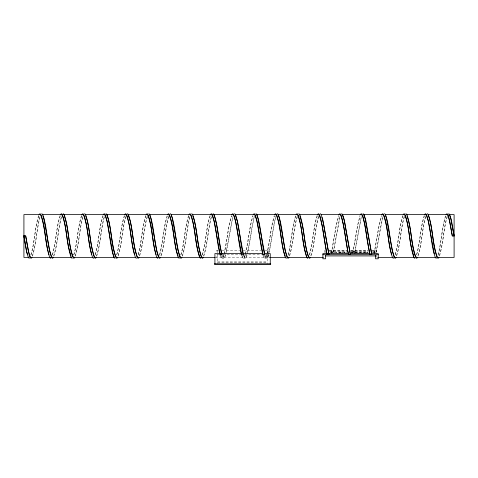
<?xml version="1.0" encoding="UTF-8"?>
<svg xmlns="http://www.w3.org/2000/svg" width="478" height="478" viewBox="0 0 478 478"><rect width="100%" height="100%" fill="white"/><g stroke="black" fill="none" stroke-linecap="round" stroke-linejoin="round"><path stroke-width="0.36" stroke-dasharray="2.39 1.79" d="M331.35 252.982L336.291 225.311L338.747 215.865M333.136 252.982L339.864 217.472M352.77 252.982L357.711 225.311L360.167 215.865M354.401 253.591L361.278 217.472M39.985 216.689C36.31 230.109 36.471 244.401 31.954 257.582M61.405 216.689C57.73 230.109 57.892 244.401 53.369 257.582M82.825 216.689C79.151 230.109 79.306 244.401 74.789 257.582M104.246 216.689C100.571 230.109 100.727 244.401 96.209 257.582M125.66 216.689C121.992 230.109 122.147 244.401 117.63 257.582M147.081 216.689C143.412 230.109 143.567 244.401 139.05 257.582M168.501 216.689C165.012 229.751 164.838 243.529 160.919 256.465M159.58 255.348C163.07 242.292 163.243 228.514 167.163 215.578M189.921 216.689C186.253 230.109 186.408 244.401 181.891 257.582M211.342 216.689C207.673 230.109 207.828 244.401 203.311 257.582M232.762 216.689L225.98 253.932M224.194 253.932L229.195 224.863L231.424 215.578M254.182 216.689L247.401 253.932M245.614 253.932L250.609 224.863L252.844 215.578M275.603 216.689L268.821 253.932M267.035 253.932L272.03 224.863L274.264 215.578M297.023 216.689C293.528 229.751 293.361 243.529 289.435 256.465M288.097 255.354C291.586 242.292 291.759 228.514 295.685 215.578M318.444 216.689C314.769 230.109 314.924 244.401 310.407 257.582M339.864 216.689L333.136 253.699M331.35 253.699L336.291 224.863L338.52 215.578M361.278 216.689L354.557 253.699M352.77 253.699L357.711 224.863L359.94 215.578M382.699 216.689L375.977 253.699M374.19 253.699L379.132 224.863L381.36 215.578M404.119 216.689C400.45 230.109 400.606 244.401 396.089 257.582M425.54 216.689C421.871 230.109 422.026 244.401 417.509 257.582M446.96 216.689C443.47 229.751 443.297 243.529 439.372 256.465M438.033 255.354C441.529 242.292 441.696 228.514 445.621 215.578M95.319 254.571C98.898 241.886 98.904 228.364 103.129 215.865M116.74 254.571C120.319 241.886 120.325 228.364 124.549 215.865M138.16 254.571C141.739 241.886 141.745 228.364 145.969 215.865M159.58 254.571C163.159 241.886 163.165 228.364 167.39 215.865M224.015 253.89C227.438 241.408 227.492 228.137 231.645 215.865M225.801 253.89L232.762 217.472M245.435 253.89C248.859 241.408 248.913 228.137 253.065 215.865M247.222 253.89C250.55 241.581 250.777 228.568 254.631 216.403M39.985 217.472C36.4 230.157 36.394 243.678 32.175 256.178M61.405 217.472C57.82 230.157 57.814 243.678 53.596 256.178M82.825 217.472C79.24 230.157 79.234 243.678 75.016 256.178M104.246 217.472C100.661 230.157 100.655 243.678 96.437 256.178M189.921 217.472C186.342 230.157 186.33 243.678 182.112 256.178M211.342 217.472C207.763 230.157 207.751 243.678 203.532 256.178M266.855 253.89C270.279 241.408 270.333 228.137 274.486 215.865M268.642 253.89C271.97 241.581 272.191 228.568 276.045 216.403M288.097 254.571C291.676 241.886 291.688 228.364 295.906 215.865M374.19 252.982L379.132 225.311L381.587 215.865M375.977 252.982L380.918 225.311L383.368 215.865M395.198 254.571C398.777 241.886 398.783 228.364 403.008 215.865M416.613 254.571C420.198 241.886 420.204 228.364 424.422 215.865M438.033 254.571C441.618 241.886 441.624 228.364 445.843 215.865M38.646 215.578C34.422 229.046 34.822 243.613 30.389 257.021M60.067 215.578C55.842 229.046 56.243 243.613 51.809 257.021M81.487 215.578C77.263 229.046 77.663 243.613 73.23 257.021M102.907 215.578C98.683 229.046 99.077 243.613 94.65 257.021M124.322 215.578C120.103 229.046 120.498 243.613 116.07 257.021M145.742 215.578C141.524 229.046 141.918 243.613 137.491 257.021M188.583 215.578C184.365 229.046 184.759 243.613 180.326 257.021M210.003 215.578C205.785 229.046 206.179 243.613 201.746 257.021M223.835 255.348L222.945 257.582L222.055 258.341L221.159 257.582L220.268 255.354M225.622 255.348L224.732 257.582L223.835 258.341L222.055 258.341M245.256 255.354L244.366 257.582L243.469 258.341L242.579 257.582L241.689 255.354M247.042 255.354L246.152 257.582L245.256 258.341L243.469 258.341M266.676 255.354L265.786 257.582L264.89 258.341L263.999 257.582L263.109 255.354M268.463 255.354L267.566 257.582L266.676 258.341L264.89 258.341M317.105 215.578C312.881 229.046 313.275 243.613 308.848 257.021M402.781 215.578C398.562 229.046 398.957 243.613 394.523 257.021M424.201 215.578C419.983 229.046 420.377 243.613 415.944 257.021M38.867 215.865C34.446 228.699 34.828 242.74 30.61 255.64M60.288 215.865C55.866 228.699 56.249 242.74 52.03 255.64M81.708 215.865C77.281 228.699 77.669 242.74 73.451 255.64M126.108 216.403C121.896 229.297 122.278 243.338 117.851 256.178M147.529 216.403C143.316 229.297 143.699 243.338 139.271 256.178M168.949 216.403C164.731 229.297 165.119 243.338 160.692 256.178M188.804 215.865C184.383 228.699 184.765 242.74 180.553 255.64M210.224 215.865C205.803 228.699 206.185 242.74 201.973 255.64M223.835 254.571L222.945 256.71L222.055 257.439L220.711 255.64M225.622 254.571L224.732 256.71L223.835 257.439L222.497 255.64M245.256 254.571L244.366 256.71L243.469 257.439L242.131 255.64M247.042 254.571L246.152 256.71L245.256 257.439L244.366 256.71L243.469 254.571M266.676 254.571L265.786 256.71L264.89 257.439L263.551 255.64M268.463 254.571L267.566 256.71L266.676 257.439L265.338 255.64M297.465 216.403C293.253 229.297 293.635 243.338 289.214 256.178M317.326 215.865C312.899 228.705 313.287 242.74 309.069 255.64M318.886 216.403C314.673 229.297 315.056 243.338 310.634 256.178M404.567 216.403C400.265 229.47 400.803 243.762 396.089 256.71M425.988 216.403C421.769 229.303 422.158 243.338 417.73 256.178M447.408 216.403C443.19 229.303 443.578 243.338 439.151 256.178M336.375 252.276L337.283 253.812M345.845 252.223L346.556 253.866M357.795 252.276L358.703 253.812M359.133 252.276L360.042 253.812M361.81 252.276L362.718 253.812M363.25 252.223L363.961 253.866M218.177 250.293L216.695 250.293L216.695 252.527M222.013 250.293L239.968 250.293M242.955 250.293L261.09 250.293M264.585 250.293L268.463 250.293L268.463 252.527M329.127 250.293L346.873 250.293M350.571 250.293L368.317 250.293M371.275 250.293L376.455 250.293L376.455 254.015M329.312 250.538L346.466 250.538M350.942 250.49L368.102 250.538M372.577 250.538L375.559 250.49L375.559 252.617M331.828 251.165L333.614 251.165M353.248 251.165L355.035 251.165M329.312 251.189L346.466 251.189M350.942 251.189L368.102 251.189M372.571 251.189L375.559 251.189M330.059 252.079L347.213 252.079M350.942 252.079L368.102 252.079M372.577 252.079L375.559 252.079M330.059 252.127L347.213 252.127M350.942 252.127L368.102 252.127M372.577 252.127L375.559 252.127M219.079 254.756L216.695 254.756L216.695 257.439M222.814 254.756L240.715 254.756M244.443 254.756L261.603 254.756M266.079 254.756L268.624 254.714M215.506 257.439L270.249 257.439M217.592 262.016L267.566 262.016M217.592 262.069L267.566 262.069M266.676 258.341L265.786 257.582L264.89 255.354M245.256 258.341L244.366 257.582L243.469 255.354M223.835 258.341L222.945 257.582L222.055 255.354M374.77 253.812L373.957 252.223L374.668 253.866M368.072 253.812L367.265 252.223L367.976 253.866M366.734 253.812L365.927 252.223L366.638 253.866M365.395 253.812L364.589 252.223L365.3 253.866M361.38 253.812L360.567 252.223L361.278 253.866M357.365 253.812L356.552 252.223L357.263 253.866M356.026 253.812L355.214 252.223L355.925 253.866M354.688 253.812L353.875 252.223L354.586 253.866M351.199 252.223L352.011 253.812M345.313 253.812L344.507 252.223L345.218 253.866M342.636 253.812L341.83 252.223L342.541 253.866M341.298 253.812L340.491 252.223L341.202 253.866M339.96 253.812L339.153 252.223L339.864 253.866M333.268 253.812L332.455 252.223L333.166 253.866M331.929 253.812L331.117 252.223L331.828 253.866M376.455 254.756L376.455 257.439M325.584 250.49L325.584 252.617M324.687 250.293L324.687 252.527M268.463 254.756L268.463 257.439M267.566 250.293L267.566 263.659M217.592 250.293L217.592 263.659"/><path stroke-width="0.72" d="M31.954 257.582L31.058 258.341L30.168 257.582L29.272 255.354L25.687 235.905L23.9 235.905L26.595 251.804L28.381 257.582L29.272 258.341M53.369 257.582L52.478 258.341L51.588 257.582C46.671 243.696 47.573 228.353 42.662 214.461L41.771 213.702M74.789 257.582L73.899 258.341L73.009 257.582C68.091 243.696 68.993 228.353 64.082 214.461L63.192 213.702M96.209 257.582L95.319 258.341L94.429 257.582C89.511 243.696 90.414 228.353 85.502 214.461L84.606 213.702M39.094 214.461L39.985 213.702L40.875 214.461C45.792 228.353 44.884 243.696 49.802 257.582L50.692 258.341M60.509 214.461L61.405 213.702L62.295 214.461C67.213 228.353 66.305 243.696 71.222 257.582L72.112 258.341M81.929 214.461L82.825 213.702L83.716 214.461C88.627 228.353 87.725 243.696 92.642 257.582L93.533 258.341M103.35 214.461L104.246 213.702L105.136 214.461C110.048 228.353 109.145 243.696 114.063 257.582L114.953 258.341M124.77 214.461L125.66 213.702L126.556 214.461C131.468 228.353 130.566 243.696 135.483 257.582L136.373 258.341M146.19 214.461L147.081 213.702L147.977 214.461C152.888 228.353 151.986 243.696 156.898 257.582L157.794 258.341M167.611 214.461L168.501 213.702L169.397 214.461C174.309 228.353 173.406 243.696 178.318 257.582L179.214 258.341M117.63 257.582L116.74 258.341L115.843 257.582C110.932 243.696 111.834 228.353 106.923 214.461L106.026 213.702M189.031 214.461L189.921 213.702L190.818 214.461C195.729 228.353 194.827 243.696 199.738 257.582L200.635 258.341M139.05 257.582L138.16 258.341L137.264 257.582C132.352 243.696 133.254 228.353 128.343 214.461L127.447 213.702M210.451 214.461L211.342 213.702L212.232 214.461C216.755 227.642 216.594 241.934 220.268 255.354M160.471 257.582L159.58 258.341L158.684 257.582C153.773 243.696 154.675 228.353 149.763 214.461L148.867 213.702M231.872 214.461L232.762 213.702L233.652 214.461C238.169 227.642 238.014 241.934 241.689 255.354M181.891 257.582L180.995 258.341L180.104 257.582C175.193 243.696 176.095 228.353 171.178 214.461L170.288 213.702M253.292 214.461L254.182 213.702L255.073 214.461C259.59 227.642 259.435 241.934 263.109 255.354M203.311 257.582L202.415 258.341L201.525 257.582C196.607 243.696 197.516 228.353 192.598 214.461L191.708 213.702M274.707 214.461L275.603 213.702L276.493 214.461C281.411 228.347 280.502 243.696 285.42 257.582L286.31 258.341M296.127 214.461L297.023 213.702L297.914 214.461C302.831 228.347 301.923 243.696 306.84 257.582L307.73 258.341M317.547 214.461L318.444 213.702L319.334 214.461L320.224 216.689L322.011 224.863L326.474 251.804L327.107 254.326L328.894 254.326L323.797 225.311L322.011 217.472M338.968 214.461L339.864 213.702L340.754 214.461L341.645 216.689L343.431 224.863L347.894 251.804L348.528 254.326L350.314 254.326L344.453 221.511M288.987 257.582L288.097 258.341L287.206 257.582C282.289 243.696 283.191 228.347 278.28 214.461L277.389 213.702M360.388 214.461L361.278 213.702L362.175 214.461L363.065 216.689L364.851 224.863L369.315 251.804L369.948 254.326L371.735 254.326L365.031 218.153M310.407 257.582L309.517 258.341L308.627 257.582C303.709 243.696 304.611 228.347 299.7 214.461L298.804 213.702M381.808 214.461L382.699 213.702L383.595 214.461C388.506 228.347 387.604 243.696 392.516 257.582L393.412 258.341M403.229 214.461L404.119 213.702L405.015 214.461C409.927 228.347 409.025 243.696 413.936 257.582L414.832 258.341M424.649 214.461L425.54 213.702L426.436 214.461C431.347 228.347 430.445 243.696 435.356 257.582L436.253 258.341M446.07 214.461L446.96 213.702L447.85 214.461L448.746 216.689L452.313 235.905M396.089 257.582L395.198 258.341L394.302 257.582C389.391 243.696 390.293 228.347 385.376 214.461L384.485 213.702M417.509 257.582L416.613 258.341L415.723 257.582C410.811 243.696 411.713 228.347 406.796 214.461L405.906 213.702M438.929 257.582L438.033 258.341L437.143 257.582C432.226 243.696 433.134 228.347 428.216 214.461L427.326 213.702M40.349 214.604L23.918 214.604L23.918 257.439L29.146 257.439M42.59 214.604L62.009 214.604M63.502 214.604L83.668 214.604M85.162 214.604L104.58 214.604M106.074 214.604L126.234 214.604M127.728 214.604L147.146 214.604M149.387 214.604L168.806 214.604M171.046 214.604L190.465 214.604M192.706 214.604L212.124 214.604M213.618 214.604L233.784 214.604M235.278 214.604L254.69 214.604M256.184 214.604L276.35 214.604M277.843 214.604L297.262 214.604M299.503 214.604L318.922 214.604M321.162 214.604L340.581 214.604M342.075 214.604L361.493 214.604M363.734 214.604L383.153 214.604M385.393 214.604L404.806 214.604M406.3 214.604L426.466 214.604M427.959 214.604L447.378 214.604M448.872 214.604L454.1 214.604L454.1 257.439L437.8 257.439M23.9 236.024L25.687 236.024L28.381 251.171L30.168 256.71L31.058 257.439M220.077 253.591L214.915 253.591L214.915 263.85M221.553 253.591L241.474 253.591L241.527 254.714L243.314 254.714L243.212 253.591M242.949 253.591L262.87 253.591M264.346 253.591L270.249 253.591L270.249 263.85M327.328 253.591L322.901 253.591L322.901 258.789L325.584 258.789L325.584 255.407M328.804 253.591L348.725 253.591M350.201 253.591L370.121 253.591M371.597 253.591L378.235 253.591L378.235 258.789L375.559 258.789L375.559 255.407L375.559 256.71M322.901 254.696L378.235 254.696M325.584 255.927L375.559 255.927M30.64 257.439L50.799 257.439M52.293 257.439L71.706 257.439M73.947 257.439L93.359 257.439M94.853 257.439L114.266 257.439M116.507 257.439L135.925 257.439M157.579 257.439L138.16 257.439L137.264 256.71C133.189 245.429 132.98 233.15 130.255 221.511M159.072 257.439L179.232 257.439M180.726 257.439L215.07 257.439M269.58 257.439L286.005 257.439M288.246 257.439L307.659 257.439M309.152 257.439L323.343 257.439M377.781 257.439L393.346 257.439M394.828 257.439L414.832 257.439M416.314 257.439L436.318 257.439M446.96 214.604L447.85 215.333L449.637 220.878L452.313 236.024L454.1 236.024L450.533 217.472M425.54 214.604L426.436 215.333L428.216 220.878L434.287 253.89M404.119 214.604L405.015 215.333C408.744 225.365 409.037 236.317 411.259 246.732M438.033 257.439L437.143 256.71C433.008 245.22 432.811 232.72 430.003 220.878M382.699 214.604L383.595 215.333C387.724 226.829 387.921 239.323 390.735 251.165M416.613 257.439L415.723 256.71C410.907 243.595 411.63 229.046 407.023 215.865M361.278 214.604L362.175 215.333C365.849 225.156 366.142 235.887 368.311 246.086M395.198 257.439L394.302 256.71L392.516 251.165L386.451 218.153M339.864 214.604L340.754 215.333C345.098 227.869 345.415 241.486 348.528 254.326M309.517 257.439L308.627 256.71C304.892 246.678 304.6 235.726 302.377 225.311M288.097 257.439L287.206 256.71L285.42 251.171L279.349 218.153M202.415 257.439L201.525 256.71C197.79 246.678 197.504 235.726 195.275 225.311M180.995 257.439L180.104 256.71L178.318 251.171L172.253 218.153M159.58 257.439L158.684 256.71L156.898 251.171L150.833 218.153M116.74 257.439L115.843 256.71C111.332 244.103 111.482 230.33 107.813 217.472M95.319 257.439L94.429 256.71C90.294 245.22 90.097 232.72 87.289 220.878M73.899 257.439L73.009 256.71C68.193 243.595 68.916 229.046 64.303 215.865M52.478 257.439L51.588 256.71L49.802 251.171L43.731 218.153M318.444 214.604L319.334 215.333C323.684 227.869 323.994 241.486 327.107 254.326M297.023 214.604L297.914 215.333C302.729 228.448 302.006 242.997 306.613 256.178M275.603 214.604L276.493 215.333C280.628 226.829 280.825 239.323 283.633 251.171M254.182 214.604L255.073 215.333L256.859 220.878L262.751 253.209M232.762 214.604L233.652 215.333L235.439 220.878L241.51 253.89M211.342 214.604L212.232 215.333L214.019 220.878L220.089 253.89M189.921 214.604L190.818 215.333C195.627 228.448 194.905 242.997 199.517 256.178M168.501 214.604L169.397 215.333C173.526 226.829 173.723 239.323 176.537 251.171M147.081 214.604L147.977 215.333C152.106 226.829 152.303 239.323 155.117 251.171M125.66 214.604L126.556 215.333C130.631 226.62 130.841 238.892 133.565 250.538M104.246 214.604L105.136 215.333L106.923 220.878L112.987 253.89M82.825 214.604L83.716 215.333C88.227 227.94 88.077 241.713 91.746 254.571M61.405 214.604L62.295 215.333C66.03 225.365 66.317 236.317 68.545 246.732M39.985 214.604L40.875 215.333C45.01 226.829 45.207 239.323 48.015 251.171M448.746 213.702L449.637 214.461L451.423 220.239L454.1 235.905M363.065 213.702L363.961 214.461L365.742 220.239L371.735 254.326M341.645 213.702L342.541 214.461L344.321 220.239L350.314 254.326M320.224 213.702L321.12 214.461L322.901 220.239L328.894 254.326M255.969 213.702L256.859 214.461C261.376 227.642 261.221 241.934 264.89 255.354M234.549 213.702L235.439 214.461C239.956 227.642 239.801 241.934 243.469 255.354M213.128 213.702L214.019 214.461C218.536 227.642 218.38 241.934 222.055 255.354M178.097 256.178L176.717 251.852M113.167 254.571L114.063 256.71M71.001 256.178L68.671 247.365M449.637 215.333L450.306 216.934M428.443 215.865L428.885 216.934M413.715 256.178L411.391 247.365M385.603 215.865L386.272 217.472M363.961 215.333L364.851 217.472M342.541 215.333L343.21 216.934M299.921 215.865L302.251 224.678M278.501 215.865L279.17 217.472M285.199 256.178L283.812 251.846M256.859 215.333L257.75 217.472M235.439 215.333L237.225 220.878M214.019 215.333L214.688 216.934M192.825 215.865L194.205 220.197M171.405 215.865L172.074 217.472M149.763 215.333L150.654 217.472M128.343 215.333L130.124 220.878M106.923 215.333L107.592 216.934M85.723 215.865L87.11 220.197M42.883 215.865L43.552 217.472M429.113 217.472L429.824 220.197M390.914 251.846L391.625 254.571M343.431 217.472L344.321 220.878M257.929 218.153L264.89 254.571M243.296 253.89L237.351 221.511M214.915 217.472L216.695 225.311M221.876 253.89L220.268 246.732L216.809 225.957M155.296 251.852L156.007 254.571M133.697 251.171L134.587 254.571M48.194 251.852L48.911 254.571M26.595 251.171L27.491 254.571M368.419 246.732L369.948 254.326M194.385 220.878L195.149 224.678M26.469 250.538L23.9 235.905M264.633 253.591L264.728 254.714L262.948 254.714L262.846 253.591M221.792 253.591L221.894 254.714L220.107 254.714L220.011 253.591M270.691 263.85L214.467 263.85L214.467 264.298L270.691 264.298L270.691 263.85"/></g></svg>
